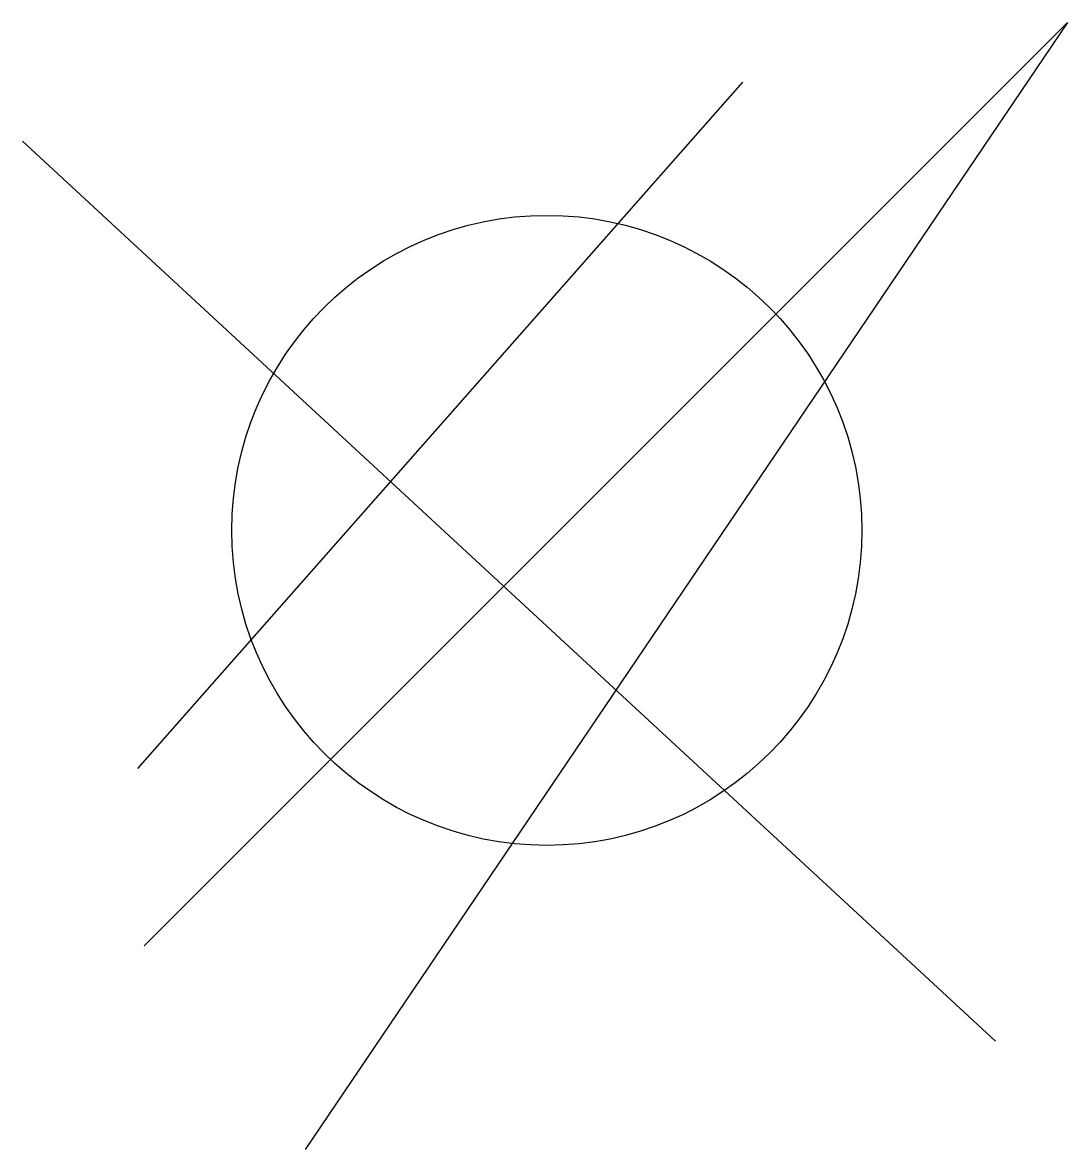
# Model space of a CAD drawing. Header units: inches. Extents: x 4.72 to 11.43, y 3.54 to 10.78.
import ezdxf

# ---------------------------------------------------------------- set-up
doc = ezdxf.new("R2010")
doc.units = ezdxf.units.IN
doc.header["$MEASUREMENT"] = 0

msp = doc.modelspace()

# ---------------------------------------------------------------- linework, layer by layer
at = {"color": 1}
for p, q in [((5.5055, 4.8488), (11.4318, 10.7751)), ((11.4318, 10.7751), (6.5393, 3.5417))]:
    msp.add_line(p, q, dxfattribs=at)
at = {"color": 3}
for p, q in [((9.3454, 10.3932), (5.4633, 5.9872)), ((4.7248, 10.0138), (10.97, 4.2374))]:
    msp.add_line(p, q, dxfattribs=at)
msp.add_circle((8.0899, 7.5155), 2.0221, dxfattribs=at)

doc.saveas('drawing.dxf')
